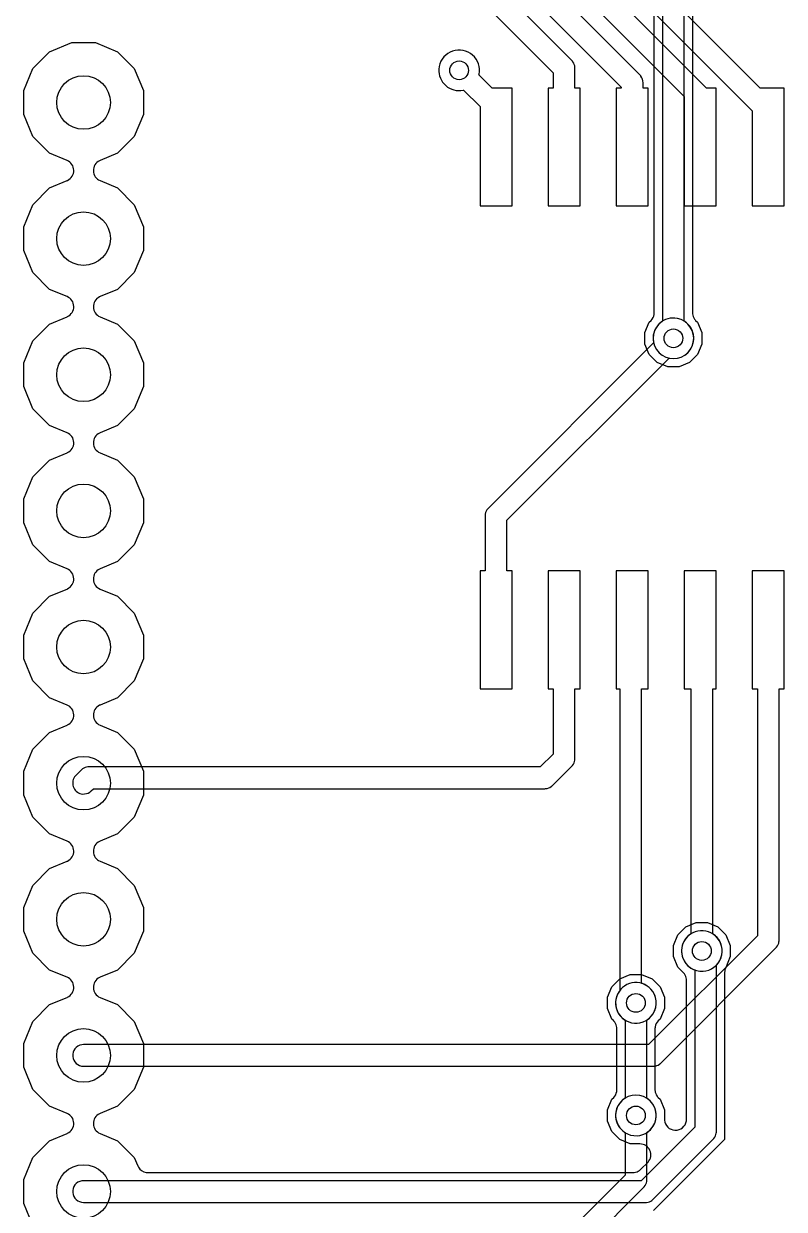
# Model space of a CAD drawing. Header units: millimetres. Extents: x 0 to 45, y 0 to 60.
# Drawn here: x 8.87 to 23.07, y 24.75 to 46.87 of the extents above; entities that cross this region are included whole.
import ezdxf

# ---------------------------------------------------------------- set-up
doc = ezdxf.new("R2010")
doc.units = ezdxf.units.MM

msp = doc.modelspace()

# ---------------------------------------------------------------- linework, layer by layer
at = {"layer": '16_copper'}
for points in [[(15.916, 51.797), (22.47, 45.243), (22.47, 43.47), (23.07, 43.47), (23.07, 45.67), (22.617, 45.67), (16.144, 52.144)], [(15.916, 50.797), (21.2, 45.513), (21.2, 43.47), (21.8, 43.47), (21.8, 45.67), (21.617, 45.67), (16.144, 51.144)]]:
    msp.add_lwpolyline(points, dxfattribs=at)
for points in [[(15.916, 49.797), (20.027, 45.686), (20.027, 45.67), (19.93, 45.67), (19.93, 43.47), (20.53, 43.47), (20.53, 45.67), (20.433, 45.67), (20.433, 45.77, 0.157844), (20.395, 45.889), (20.389, 45.895, 0.018024), (20.38, 45.907), (20.374, 45.914), (16.144, 50.144)], [(15.916, 48.797), (18.757, 45.956), (18.757, 45.67), (18.66, 45.67), (18.66, 43.47), (19.26, 43.47), (19.26, 45.67), (19.163, 45.67), (19.163, 46.04), (19.162, 46.05), (19.162, 46.06, 0.132342), (19.125, 46.159), (19.119, 46.165, 0.018024), (19.11, 46.177), (19.104, 46.184), (16.144, 49.144)], [(19.444, 24.156), (20.444, 25.156), (20.45, 25.164), (20.457, 25.171, 0.132344), (20.501, 25.268), (20.501, 25.276, 0.018059), (20.502, 25.291), (20.503, 25.3), (20.503, 26.181), (20.511, 26.185, 1), (20.089, 26.815), (20.05, 26.785, 0.493145), (20.089, 26.185), (20.097, 26.181), (20.097, 25.384), (19.216, 24.503)]]:
    msp.add_lwpolyline(points, format="xyb", dxfattribs=at)
for points in [[(17.99, 45.67), (17.617, 45.67), (17.37, 45.918), (17.372, 45.926, 1), (16.628, 46.074), (16.622, 46.025, 0.493144), (17.074, 45.628), (17.082, 45.63), (17.39, 45.323), (17.39, 43.47), (17.99, 43.47)], [(17.99, 36.66), (17.893, 36.66), (17.893, 37.606), (20.918, 40.63), (20.926, 40.628, 1), (21.074, 41.372), (21.025, 41.378, 0.493144), (20.628, 40.926), (20.63, 40.918), (17.546, 37.834), (17.54, 37.826), (17.533, 37.819, 0.132344), (17.489, 37.722), (17.489, 37.714, 0.018059), (17.488, 37.699), (17.487, 37.69), (17.487, 36.66), (17.39, 36.66), (17.39, 34.46), (17.99, 34.46)], [(10.01, 32.498, 0.173073), (10.134, 32.556), (10.174, 32.597), (18.6, 32.597), (18.61, 32.598), (18.62, 32.598, 0.132342), (18.719, 32.635), (18.725, 32.641, 0.018024), (18.737, 32.65), (18.744, 32.656), (19.104, 33.016), (19.11, 33.024), (19.117, 33.031, 0.132344), (19.161, 33.128), (19.161, 33.136, 0.018059), (19.162, 33.151), (19.163, 33.16), (19.163, 34.46), (19.26, 34.46), (19.26, 36.66), (18.66, 36.66), (18.66, 34.46), (18.757, 34.46), (18.757, 33.244), (18.516, 33.003), (10.09, 33.003), (10.08, 33.002), (10.07, 33.002, 0.132342), (9.971, 32.965), (9.965, 32.959, 0.018024), (9.953, 32.95), (9.946, 32.944), (9.846, 32.844), (9.823, 32.816, 0.580965), (9.975, 32.497)], [(20.63, 27.418), (20.64, 27.418, 0.132342), (20.739, 27.455), (20.745, 27.461, 0.018024), (20.757, 27.47), (20.764, 27.476), (22.914, 29.626), (22.92, 29.634), (22.927, 29.641, 0.132344), (22.971, 29.738), (22.971, 29.746, 0.018059), (22.972, 29.761), (22.973, 29.77), (22.973, 34.46), (23.07, 34.46), (23.07, 36.66), (22.47, 36.66), (22.47, 34.46), (22.567, 34.46), (22.567, 29.854), (20.536, 27.823), (9.99, 27.823), (9.955, 27.82, 0.915917), (9.99, 27.417), (20.62, 27.417)], [(20.374, 28.228, 0.767329), (20.422, 28.959), (20.403, 28.964), (20.403, 34.46), (20.53, 34.46), (20.53, 36.66), (19.93, 36.66), (19.93, 34.46), (19.997, 34.46), (19.997, 28.826), (19.985, 28.811, 0.621839), (20.325, 28.222)], [(21.605, 29.197, 0.668179), (21.742, 29.884), (21.734, 29.888), (21.734, 34.46), (21.8, 34.46), (21.8, 36.66), (21.2, 36.66), (21.2, 34.46), (21.328, 34.46), (21.328, 29.888), (21.321, 29.884, 0.767325), (21.556, 29.191)]]:
    msp.add_lwpolyline(points, format="xyb", close=True, dxfattribs=at)
at = {"layer": '1_copper'}
for points in [[(21.356, 54.754), (21.356, 41.479), (21.356, 41.469), (21.357, 41.459, 0.132342), (21.394, 41.36), (21.4, 41.353), (21.404, 41.348), (21.409, 41.342), (21.415, 41.335), (21.45, 41.301), (21.531, 41.106), (21.531, 40.894), (21.45, 40.699), (21.301, 40.55), (21.106, 40.469), (20.894, 40.469), (20.699, 40.55), (20.55, 40.699), (20.469, 40.894), (20.469, 41.106), (20.55, 41.301), (20.585, 41.335, 0.157846), (20.642, 41.447), (20.642, 41.455, 0.018075), (20.644, 41.47), (20.644, 41.479), (20.644, 55.757)], [(20.797, 55.61), (20.797, 41.319), (20.789, 41.315, 1), (21.211, 40.685), (21.25, 40.715, 0.493145), (21.211, 41.315), (21.203, 41.319), (21.203, 55.11)], [(9.043, 24.447), (8.872, 24.858), (8.872, 25.302), (9.043, 25.713), (9.357, 26.027), (9.682, 26.162), (9.691, 26.167, 0.651701), (9.682, 26.538), (9.357, 26.673), (9.043, 26.987), (8.872, 27.398), (8.872, 27.842), (9.043, 28.253), (9.357, 28.567), (9.682, 28.702), (9.691, 28.707, 0.651701), (9.682, 29.078), (9.357, 29.213), (9.043, 29.527), (8.872, 29.938), (8.872, 30.382), (9.043, 30.793), (9.357, 31.107), (9.682, 31.242), (9.691, 31.247, 0.651701), (9.682, 31.618), (9.357, 31.753), (9.043, 32.067), (8.872, 32.478), (8.872, 32.922), (9.043, 33.333), (9.357, 33.647), (9.682, 33.782), (9.691, 33.787, 0.651701), (9.682, 34.158), (9.357, 34.293), (9.043, 34.607), (8.872, 35.018), (8.872, 35.462), (9.043, 35.873), (9.357, 36.187), (9.682, 36.322), (9.691, 36.327, 0.651701), (9.682, 36.698), (9.357, 36.833), (9.043, 37.147), (8.872, 37.558), (8.872, 38.002), (9.043, 38.413), (9.357, 38.727), (9.682, 38.862), (9.691, 38.867, 0.651701), (9.682, 39.238), (9.357, 39.373), (9.043, 39.687), (8.872, 40.098), (8.872, 40.542), (9.043, 40.953), (9.357, 41.267), (9.682, 41.402), (9.691, 41.407, 0.651701), (9.682, 41.778), (9.357, 41.913), (9.043, 42.227), (8.872, 42.638), (8.872, 43.082), (9.043, 43.493), (9.357, 43.807), (9.682, 43.942), (9.691, 43.947, 0.65175), (9.682, 44.318), (9.357, 44.453), (9.043, 44.767), (8.872, 45.178), (8.872, 45.622), (9.043, 46.033), (9.357, 46.347), (9.768, 46.518), (10.212, 46.518), (10.623, 46.347), (10.937, 46.033), (11.108, 45.622), (11.108, 45.178), (10.937, 44.767), (10.623, 44.453), (10.298, 44.318), (10.289, 44.313, 0.651694), (10.298, 43.942), (10.623, 43.807), (10.937, 43.493), (11.108, 43.082), (11.108, 42.638), (10.937, 42.227), (10.623, 41.913), (10.298, 41.778), (10.289, 41.773, 0.651721), (10.298, 41.402), (10.623, 41.267), (10.937, 40.953), (11.108, 40.542), (11.108, 40.098), (10.937, 39.687), (10.623, 39.373), (10.298, 39.238), (10.289, 39.233, 0.651721), (10.298, 38.862), (10.623, 38.727), (10.937, 38.413), (11.108, 38.002), (11.108, 37.558), (10.937, 37.147), (10.623, 36.833), (10.298, 36.698), (10.289, 36.693, 0.651721), (10.298, 36.322), (10.623, 36.187), (10.937, 35.873), (11.108, 35.462), (11.108, 35.018), (10.937, 34.607), (10.623, 34.293), (10.298, 34.158), (10.289, 34.153, 0.651721), (10.298, 33.782), (10.623, 33.647), (10.937, 33.333), (11.108, 32.922), (11.108, 32.478), (10.937, 32.067), (10.623, 31.753), (10.298, 31.618), (10.289, 31.613, 0.651721), (10.298, 31.242), (10.623, 31.107), (10.937, 30.793), (11.108, 30.382), (11.108, 29.938), (10.937, 29.527), (10.623, 29.213), (10.298, 29.078), (10.289, 29.073, 0.651721), (10.298, 28.702), (10.623, 28.567), (10.937, 28.253), (11.108, 27.842), (11.108, 27.398), (10.937, 26.987), (10.623, 26.673), (10.298, 26.538), (10.289, 26.533, 0.651721), (10.298, 26.162), (10.623, 26.027), (10.937, 25.713), (11, 25.561), (11.007, 25.548), (11.013, 25.535, 0.222881), (11.156, 25.438), (11.16, 25.438), (11.163, 25.437), (11.173, 25.437), (11.188, 25.436), (20.249, 25.436), (20.259, 25.436), (20.269, 25.437, 0.132341), (20.368, 25.474), (20.374, 25.48, 0.018048), (20.385, 25.489), (20.392, 25.495), (20.52, 25.623), (20.526, 25.63, 0.651705), (20.376, 25.969), (20.194, 25.969), (19.999, 26.05), (19.85, 26.199), (19.769, 26.394), (19.769, 26.606), (19.85, 26.801), (19.885, 26.835, 0.157846), (19.942, 26.947), (19.942, 26.955, 0.018059), (19.944, 26.97), (19.944, 26.979), (19.944, 28.121), (19.944, 28.131), (19.943, 28.141, 0.132342), (19.906, 28.24), (19.9, 28.247), (19.896, 28.252), (19.891, 28.258), (19.885, 28.265), (19.85, 28.299), (19.769, 28.494), (19.769, 28.706), (19.85, 28.901), (19.999, 29.05), (20.194, 29.131), (20.406, 29.131), (20.601, 29.05), (20.75, 28.901), (20.831, 28.706), (20.831, 28.494), (20.75, 28.299), (20.715, 28.265, 0.157846), (20.658, 28.153), (20.658, 28.145, 0.018048), (20.656, 28.13), (20.656, 28.121), (20.656, 26.979), (20.656, 26.969), (20.657, 26.959, 0.132342), (20.694, 26.86), (20.7, 26.853), (20.704, 26.848), (20.709, 26.842), (20.715, 26.835), (20.75, 26.801), (20.831, 26.606), (20.831, 26.424), (20.831, 26.415, 0.887234), (21.242, 26.399), (21.242, 26.408, 0.018055), (21.244, 26.422), (21.244, 26.431), (21.244, 29.021), (21.244, 29.031), (21.243, 29.041, 0.132342), (21.206, 29.14), (21.2, 29.147, 0.018024), (21.191, 29.158), (21.185, 29.165), (21.081, 29.268), (21.001, 29.463), (21.001, 29.674), (21.081, 29.869), (21.231, 30.019), (21.426, 30.099), (21.637, 30.099), (21.832, 30.019), (21.981, 29.869), (22.062, 29.674), (22.062, 29.463), (21.971, 29.244), (21.969, 29.239), (21.967, 29.233, 0.04389), (21.958, 29.199), (21.957, 29.185), (21.956, 29.175), (21.956, 29.171), (21.956, 29.167), (21.956, 26.053), (20.627, 24.724)]]:
    msp.add_lwpolyline(points, format="xyb", dxfattribs=at)
for points in [[(20.49, 24.878), (20.5, 24.878, 0.132342), (20.599, 24.915), (20.605, 24.921, 0.018024), (20.617, 24.93), (20.624, 24.936), (21.744, 26.056), (21.75, 26.064), (21.757, 26.071, 0.132344), (21.801, 26.168), (21.801, 26.176, 0.018059), (21.802, 26.191), (21.803, 26.2), (21.803, 29.306), (21.816, 29.319, 1), (21.246, 29.819), (21.216, 29.779, 0.453095), (21.363, 29.229), (21.397, 29.215), (21.397, 26.284), (20.396, 25.283), (9.99, 25.283), (9.955, 25.28, 0.915917), (9.99, 24.877), (20.48, 24.877)], [(20.374, 26.128, 0.668179), (20.511, 26.815), (20.503, 26.819), (20.503, 28.281), (20.511, 28.285, 1), (20.089, 28.915), (20.05, 28.885, 0.493145), (20.089, 28.285), (20.097, 28.281), (20.097, 26.819), (20.089, 26.815, 0.767325), (20.325, 26.122)]]:
    msp.add_lwpolyline(points, format="xyb", close=True, dxfattribs=at)
at = {"layer": 'drills_PTH'}
for centre in [(9.99, 45.4), (9.99, 42.86), (9.99, 40.32), (9.99, 37.78), (9.99, 35.24), (9.99, 32.7), (9.99, 30.16), (9.99, 27.62), (9.99, 25.08)]:
    msp.add_circle(centre, 0.5, dxfattribs=at)
at = {"layer": 'drills_via_1_16'}
for centre in [(17, 46), (21, 41), (21.531, 29.569), (20.3, 28.6), (20.3, 26.5)]:
    msp.add_circle(centre, 0.175, dxfattribs=at)

doc.saveas('drawing.dxf')
